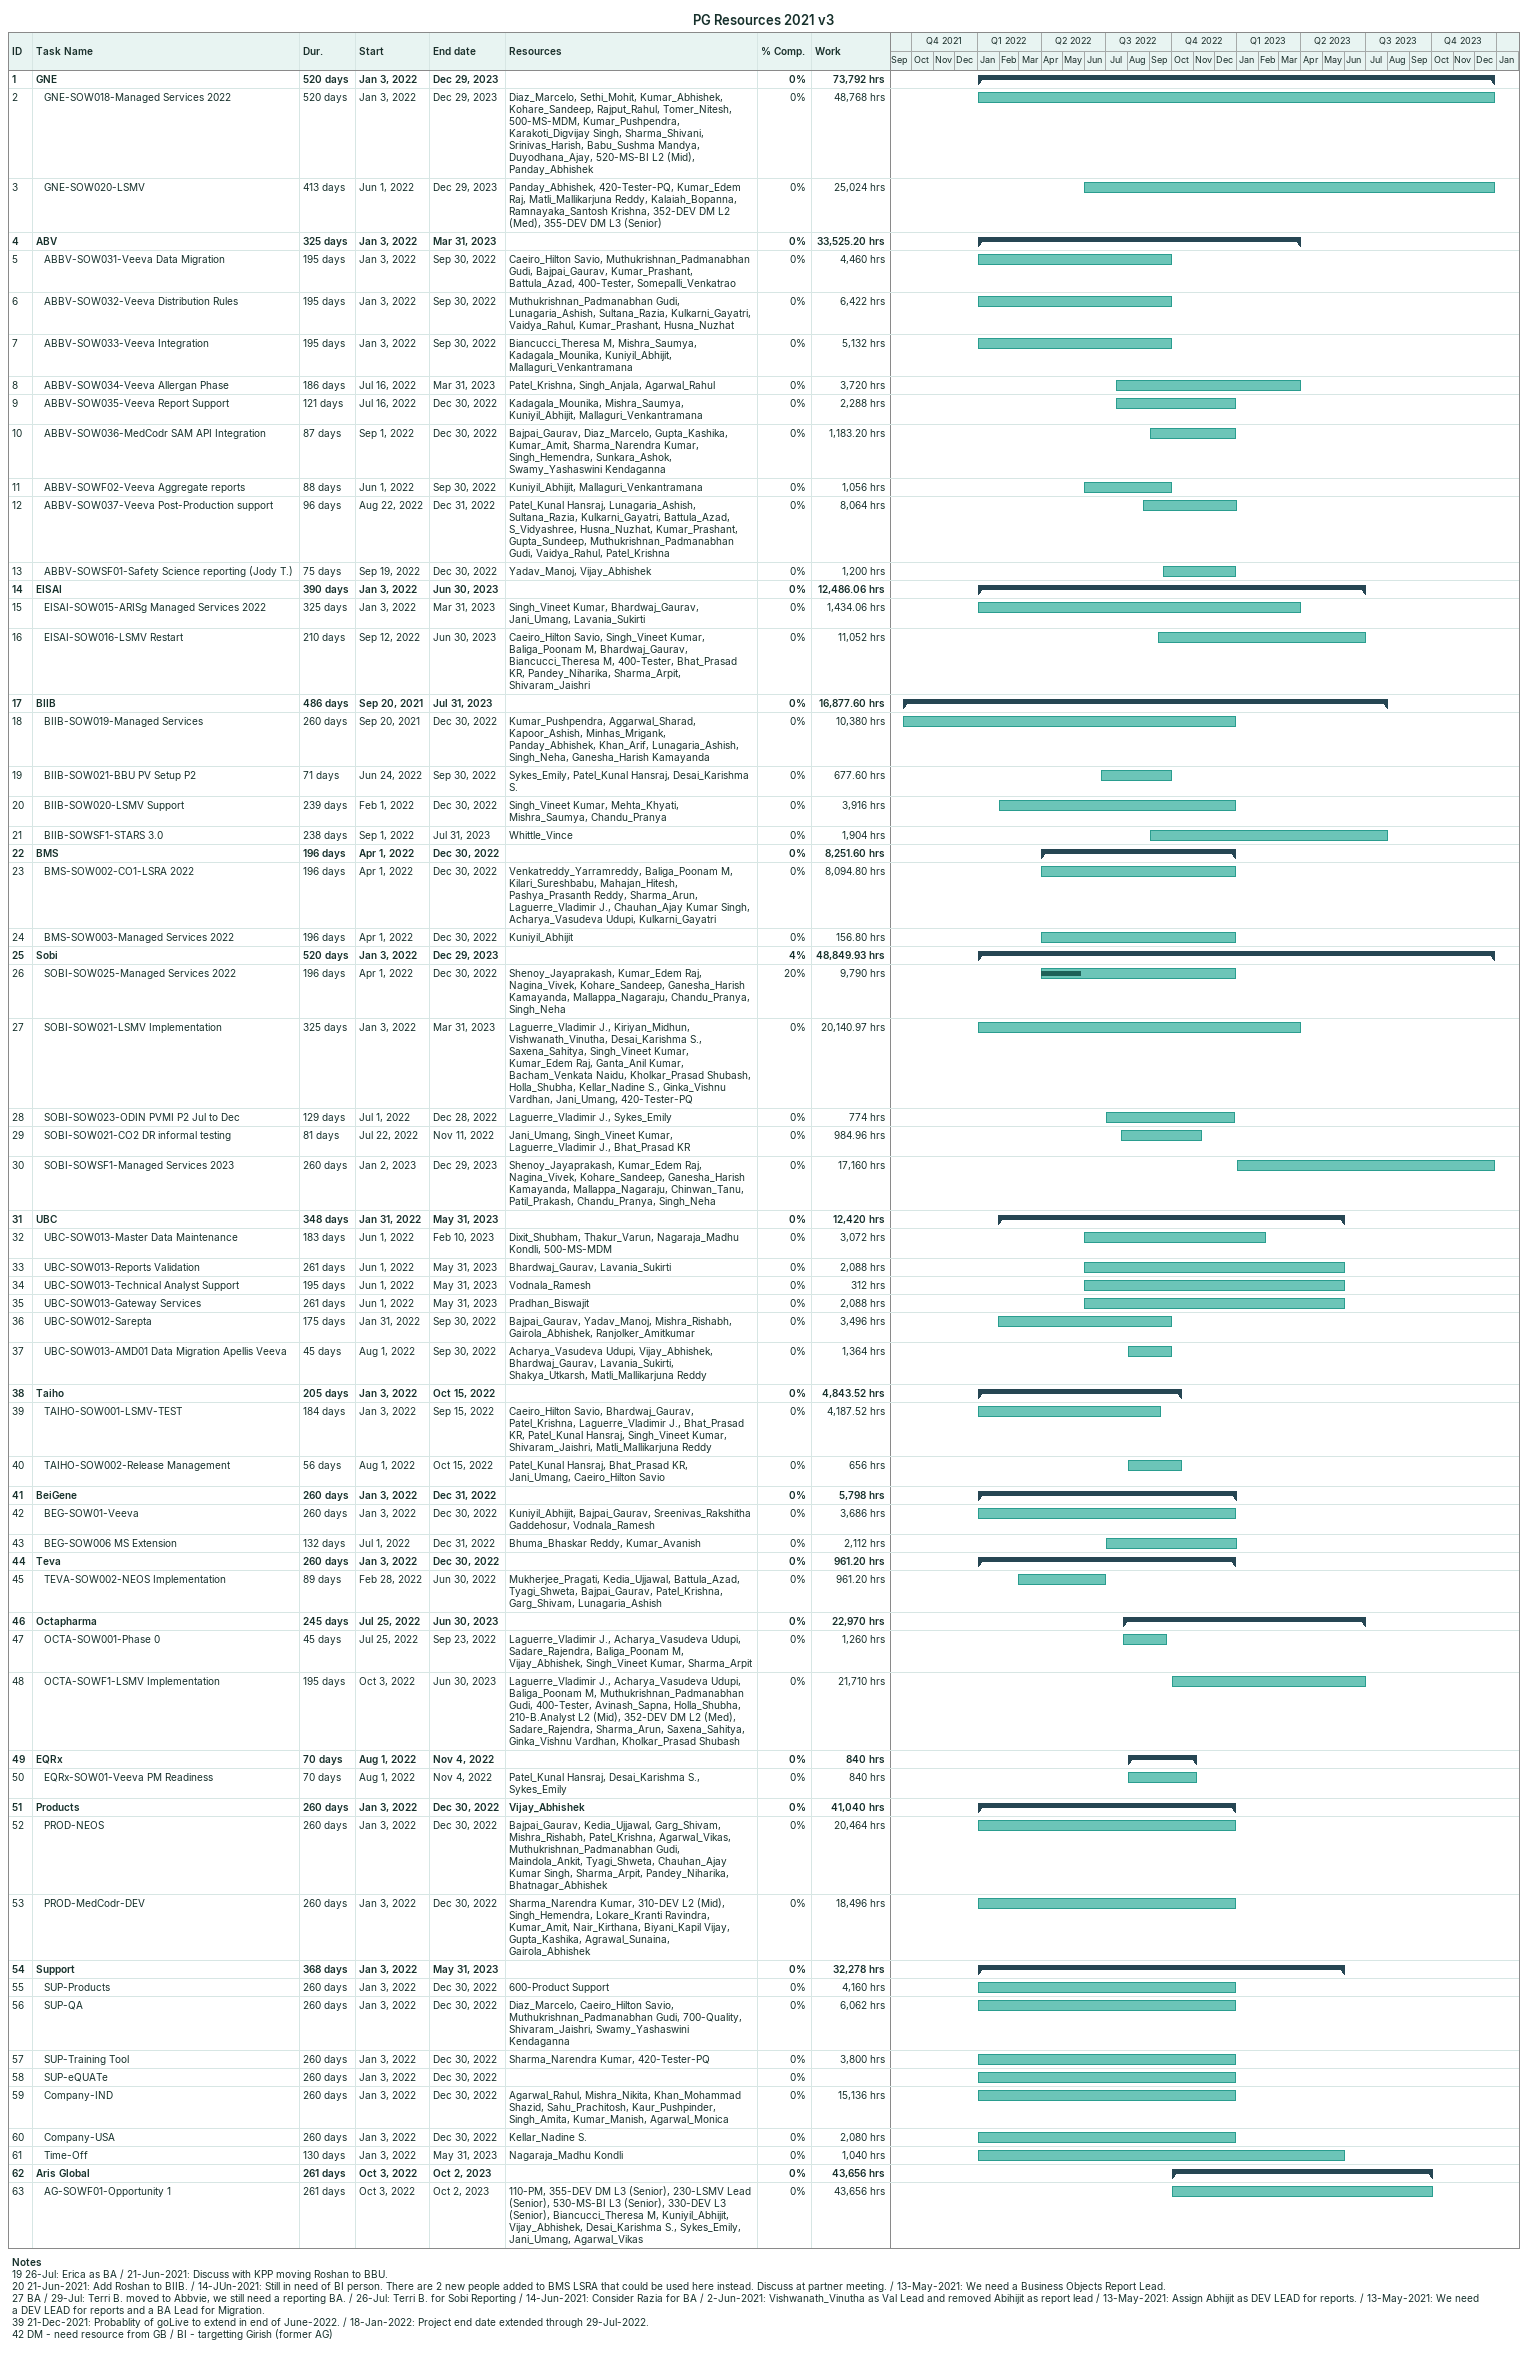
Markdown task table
PG Resources 2021 v3

| ID | Level | Task | Duration | Start | Finish | Resources | % complete | Work (h) |
|---|---|---|---|---|---|---|---|---|
| 1 | 1 | **GNE** | 520d | 2022-01-03 | 2023-12-29 |  | 0 | 73792 |
| 2 | 2 | GNE-SOW018-Managed Services 2022 | 520d | 2022-01-03 | 2023-12-29 | Diaz_Marcelo, Sethi_Mohit, Kumar_Abhishek, Kohare_Sandeep, Rajput_Rahul, Tomer_Nitesh, 500-MS-MDM, Kumar_Pushpendra, Karakoti_Digvijay Singh, Sharma_Shivani, Srinivas_Harish, Babu_Sushma Mandya, Duyodhana_Ajay, 520-MS-BI L2 (Mid), Panday_Abhishek | 0 | 48768 |
| 3 | 2 | GNE-SOW020-LSMV | 413d | 2022-06-01 | 2023-12-29 | Panday_Abhishek, 420-Tester-PQ, Kumar_Edem Raj, Matli_Mallikarjuna Reddy, Kalaiah_Bopanna, Ramnayaka_Santosh Krishna, 352-DEV DM L2 (Med), 355-DEV DM L3 (Senior) | 0 | 25024 |
| 4 | 1 | **ABV** | 325d | 2022-01-03 | 2023-03-31 |  | 0 | 33525.20 |
| 5 | 2 | ABBV-SOW031-Veeva Data Migration | 195d | 2022-01-03 | 2022-09-30 | Caeiro_Hilton Savio, Muthukrishnan_Padmanabhan Gudi, Bajpai_Gaurav, Kumar_Prashant, Battula_Azad, 400-Tester, Somepalli_Venkatrao | 0 | 4460 |
| 6 | 2 | ABBV-SOW032-Veeva Distribution Rules | 195d | 2022-01-03 | 2022-09-30 | Muthukrishnan_Padmanabhan Gudi, Lunagaria_Ashish, Sultana_Razia, Kulkarni_Gayatri, Vaidya_Rahul, Kumar_Prashant, Husna_Nuzhat | 0 | 6422 |
| 7 | 2 | ABBV-SOW033-Veeva Integration | 195d | 2022-01-03 | 2022-09-30 | Biancucci_Theresa M, Mishra_Saumya, Kadagala_Mounika, Kuniyil_Abhijit, Mallaguri_Venkantramana | 0 | 5132 |
| 8 | 2 | ABBV-SOW034-Veeva Allergan Phase | 186d | 2022-07-16 | 2023-03-31 | Patel_Krishna, Singh_Anjala, Agarwal_Rahul | 0 | 3720 |
| 9 | 2 | ABBV-SOW035-Veeva Report Support | 121d | 2022-07-16 | 2022-12-30 | Kadagala_Mounika, Mishra_Saumya, Kuniyil_Abhijit, Mallaguri_Venkantramana | 0 | 2288 |
| 10 | 2 | ABBV-SOW036-MedCodr SAM API Integration | 87d | 2022-09-01 | 2022-12-30 | Bajpai_Gaurav, Diaz_Marcelo, Gupta_Kashika, Kumar_Amit, Sharma_Narendra Kumar, Singh_Hemendra, Sunkara_Ashok, Swamy_Yashaswini Kendaganna | 0 | 1183.20 |
| 11 | 2 | ABBV-SOWF02-Veeva Aggregate reports | 88d | 2022-06-01 | 2022-09-30 | Kuniyil_Abhijit, Mallaguri_Venkantramana | 0 | 1056 |
| 12 | 2 | ABBV-SOW037-Veeva Post-Production support | 96d | 2022-08-22 | 2022-12-31 | Patel_Kunal Hansraj, Lunagaria_Ashish, Sultana_Razia, Kulkarni_Gayatri, Battula_Azad, S_Vidyashree, Husna_Nuzhat, Kumar_Prashant, Gupta_Sundeep, Muthukrishnan_Padmanabhan Gudi, Vaidya_Rahul, Patel_Krishna | 0 | 8064 |
| 13 | 2 | ABBV-SOWSF01-Safety Science reporting (Jody T.) | 75d | 2022-09-19 | 2022-12-30 | Yadav_Manoj, Vijay_Abhishek | 0 | 1200 |
| 14 | 1 | **EISAI** | 390d | 2022-01-03 | 2023-06-30 |  | 0 | 12486.06 |
| 15 | 2 | EISAI-SOW015-ARISg Managed Services 2022 | 325d | 2022-01-03 | 2023-03-31 | Singh_Vineet Kumar, Bhardwaj_Gaurav, Jani_Umang, Lavania_Sukirti | 0 | 1434.06 |
| 16 | 2 | EISAI-SOW016-LSMV Restart | 210d | 2022-09-12 | 2023-06-30 | Caeiro_Hilton Savio, Singh_Vineet Kumar, Baliga_Poonam M, Bhardwaj_Gaurav, Biancucci_Theresa M, 400-Tester, Bhat_Prasad KR, Pandey_Niharika, Sharma_Arpit, Shivaram_Jaishri | 0 | 11052 |
| 17 | 1 | **BIIB** | 486d | 2021-09-20 | 2023-07-31 |  | 0 | 16877.60 |
| 18 | 2 | BIIB-SOW019-Managed Services | 260d | 2021-09-20 | 2022-12-30 | Kumar_Pushpendra, Aggarwal_Sharad, Kapoor_Ashish, Minhas_Mrigank, Panday_Abhishek, Khan_Arif, Lunagaria_Ashish, Singh_Neha, Ganesha_Harish Kamayanda | 0 | 10380 |
| 19 | 2 | BIIB-SOW021-BBU PV Setup P2 | 71d | 2022-06-24 | 2022-09-30 | Sykes_Emily, Patel_Kunal Hansraj, Desai_Karishma S. | 0 | 677.60 |
| 20 | 2 | BIIB-SOW020-LSMV Support | 239d | 2022-02-01 | 2022-12-30 | Singh_Vineet Kumar, Mehta_Khyati, Mishra_Saumya, Chandu_Pranya | 0 | 3916 |
| 21 | 2 | BIIB-SOWSF1-STARS 3.0 | 238d | 2022-09-01 | 2023-07-31 | Whittle_Vince | 0 | 1904 |
| 22 | 1 | **BMS** | 196d | 2022-04-01 | 2022-12-30 |  | 0 | 8251.60 |
| 23 | 2 | BMS-SOW002-CO1-LSRA 2022 | 196d | 2022-04-01 | 2022-12-30 | Venkatreddy_Yarramreddy, Baliga_Poonam M, Kilari_Sureshbabu, Mahajan_Hitesh, Pashya_Prasanth Reddy, Sharma_Arun, Laguerre_Vladimir J., Chauhan_Ajay Kumar Singh, Acharya_Vasudeva Udupi, Kulkarni_Gayatri | 0 | 8094.80 |
| 24 | 2 | BMS-SOW003-Managed Services 2022 | 196d | 2022-04-01 | 2022-12-30 | Kuniyil_Abhijit | 0 | 156.80 |
| 25 | 1 | **Sobi** | 520d | 2022-01-03 | 2023-12-29 |  | 4 | 48849.93 |
| 26 | 2 | SOBI-SOW025-Managed Services 2022 | 196d | 2022-04-01 | 2022-12-30 | Shenoy_Jayaprakash, Kumar_Edem Raj, Nagina_Vivek, Kohare_Sandeep, Ganesha_Harish Kamayanda, Mallappa_Nagaraju, Chandu_Pranya, Singh_Neha | 20 | 9790 |
| 27 | 2 | SOBI-SOW021-LSMV Implementation | 325d | 2022-01-03 | 2023-03-31 | Laguerre_Vladimir J., Kiriyan_Midhun, Vishwanath_Vinutha, Desai_Karishma S., Saxena_Sahitya, Singh_Vineet Kumar, Kumar_Edem Raj, Ganta_Anil Kumar, Bacham_Venkata Naidu, Kholkar_Prasad Shubash, Holla_Shubha, Kellar_Nadine S., Ginka_Vishnu Vardhan, Jani_Umang, 420-Tester-PQ | 0 | 20140.97 |
| 28 | 2 | SOBI-SOW023-ODIN PVMI P2 Jul to Dec | 129d | 2022-07-01 | 2022-12-28 | Laguerre_Vladimir J., Sykes_Emily | 0 | 774 |
| 29 | 2 | SOBI-SOW021-CO2 DR informal testing | 81d | 2022-07-22 | 2022-11-11 | Jani_Umang, Singh_Vineet Kumar, Laguerre_Vladimir J., Bhat_Prasad KR | 0 | 984.96 |
| 30 | 2 | SOBI-SOWSF1-Managed Services 2023 | 260d | 2023-01-02 | 2023-12-29 | Shenoy_Jayaprakash, Kumar_Edem Raj, Nagina_Vivek, Kohare_Sandeep, Ganesha_Harish Kamayanda, Mallappa_Nagaraju, Chinwan_Tanu, Patil_Prakash, Chandu_Pranya, Singh_Neha | 0 | 17160 |
| 31 | 1 | **UBC** | 348d | 2022-01-31 | 2023-05-31 |  | 0 | 12420 |
| 32 | 2 | UBC-SOW013-Master Data Maintenance | 183d | 2022-06-01 | 2023-02-10 | Dixit_Shubham, Thakur_Varun, Nagaraja_Madhu Kondli, 500-MS-MDM | 0 | 3072 |
| 33 | 2 | UBC-SOW013-Reports Validation | 261d | 2022-06-01 | 2023-05-31 | Bhardwaj_Gaurav, Lavania_Sukirti | 0 | 2088 |
| 34 | 2 | UBC-SOW013-Technical Analyst Support | 195d | 2022-06-01 | 2023-05-31 | Vodnala_Ramesh | 0 | 312 |
| 35 | 2 | UBC-SOW013-Gateway Services | 261d | 2022-06-01 | 2023-05-31 | Pradhan_Biswajit | 0 | 2088 |
| 36 | 2 | UBC-SOW012-Sarepta | 175d | 2022-01-31 | 2022-09-30 | Bajpai_Gaurav, Yadav_Manoj, Mishra_Rishabh, Gairola_Abhishek, Ranjolker_Amitkumar | 0 | 3496 |
| 37 | 2 | UBC-SOW013-AMD01 Data Migration Apellis Veeva | 45d | 2022-08-01 | 2022-09-30 | Acharya_Vasudeva Udupi, Vijay_Abhishek, Bhardwaj_Gaurav, Lavania_Sukirti, Shakya_Utkarsh, Matli_Mallikarjuna Reddy | 0 | 1364 |
| 38 | 1 | **Taiho** | 205d | 2022-01-03 | 2022-10-15 |  | 0 | 4843.52 |
| 39 | 2 | TAIHO-SOW001-LSMV-TEST | 184d | 2022-01-03 | 2022-09-15 | Caeiro_Hilton Savio, Bhardwaj_Gaurav, Patel_Krishna, Laguerre_Vladimir J., Bhat_Prasad KR, Patel_Kunal Hansraj, Singh_Vineet Kumar, Shivaram_Jaishri, Matli_Mallikarjuna Reddy | 0 | 4187.52 |
| 40 | 2 | TAIHO-SOW002-Release Management | 56d | 2022-08-01 | 2022-10-15 | Patel_Kunal Hansraj, Bhat_Prasad KR, Jani_Umang, Caeiro_Hilton Savio | 0 | 656 |
| 41 | 1 | **BeiGene** | 260d | 2022-01-03 | 2022-12-31 |  | 0 | 5798 |
| 42 | 2 | BEG-SOW01-Veeva | 260d | 2022-01-03 | 2022-12-30 | Kuniyil_Abhijit, Bajpai_Gaurav, Sreenivas_Rakshitha Gaddehosur, Vodnala_Ramesh | 0 | 3686 |
| 43 | 2 | BEG-SOW006 MS Extension | 132d | 2022-07-01 | 2022-12-31 | Bhuma_Bhaskar Reddy, Kumar_Avanish | 0 | 2112 |
| 44 | 1 | **Teva** | 260d | 2022-01-03 | 2022-12-30 |  | 0 | 961.20 |
| 45 | 2 | TEVA-SOW002-NEOS Implementation | 89d | 2022-02-28 | 2022-06-30 | Mukherjee_Pragati, Kedia_Ujjawal, Battula_Azad, Tyagi_Shweta, Bajpai_Gaurav, Patel_Krishna, Garg_Shivam, Lunagaria_Ashish | 0 | 961.20 |
| 46 | 1 | **Octapharma** | 245d | 2022-07-25 | 2023-06-30 |  | 0 | 22970 |
| 47 | 2 | OCTA-SOW001-Phase 0 | 45d | 2022-07-25 | 2022-09-23 | Laguerre_Vladimir J., Acharya_Vasudeva Udupi, Sadare_Rajendra, Baliga_Poonam M, Vijay_Abhishek, Singh_Vineet Kumar, Sharma_Arpit | 0 | 1260 |
| 48 | 2 | OCTA-SOWF1-LSMV Implementation | 195d | 2022-10-03 | 2023-06-30 | Laguerre_Vladimir J., Acharya_Vasudeva Udupi, Baliga_Poonam M, Muthukrishnan_Padmanabhan Gudi, 400-Tester, Avinash_Sapna, Holla_Shubha, 210-B.Analyst L2 (Mid), 352-DEV DM L2 (Med), Sadare_Rajendra, Sharma_Arun, Saxena_Sahitya, Ginka_Vishnu Vardhan, Kholkar_Prasad Shubash | 0 | 21710 |
| 49 | 1 | **EQRx** | 70d | 2022-08-01 | 2022-11-04 |  | 0 | 840 |
| 50 | 2 | EQRx-SOW01-Veeva PM Readiness | 70d | 2022-08-01 | 2022-11-04 | Patel_Kunal Hansraj, Desai_Karishma S., Sykes_Emily | 0 | 840 |
| 51 | 1 | **Products** | 260d | 2022-01-03 | 2022-12-30 | Vijay_Abhishek | 0 | 41040 |
| 52 | 2 | PROD-NEOS | 260d | 2022-01-03 | 2022-12-30 | Bajpai_Gaurav, Kedia_Ujjawal, Garg_Shivam, Mishra_Rishabh, Patel_Krishna, Agarwal_Vikas, Muthukrishnan_Padmanabhan Gudi, Maindola_Ankit, Tyagi_Shweta, Chauhan_Ajay Kumar Singh, Sharma_Arpit, Pandey_Niharika, Bhatnagar_Abhishek | 0 | 20464 |
| 53 | 2 | PROD-MedCodr-DEV | 260d | 2022-01-03 | 2022-12-30 | Sharma_Narendra Kumar, 310-DEV L2 (Mid), Singh_Hemendra, Lokare_Kranti Ravindra, Kumar_Amit, Nair_Kirthana, Biyani_Kapil Vijay, Gupta_Kashika, Agrawal_Sunaina, Gairola_Abhishek | 0 | 18496 |
| 54 | 1 | **Support** | 368d | 2022-01-03 | 2023-05-31 |  | 0 | 32278 |
| 55 | 2 | SUP-Products | 260d | 2022-01-03 | 2022-12-30 | 600-Product Support | 0 | 4160 |
| 56 | 2 | SUP-QA | 260d | 2022-01-03 | 2022-12-30 | Diaz_Marcelo, Caeiro_Hilton Savio, Muthukrishnan_Padmanabhan Gudi, 700-Quality, Shivaram_Jaishri, Swamy_Yashaswini Kendaganna | 0 | 6062 |
| 57 | 2 | SUP-Training Tool | 260d | 2022-01-03 | 2022-12-30 | Sharma_Narendra Kumar, 420-Tester-PQ | 0 | 3800 |
| 58 | 2 | SUP-eQUATe | 260d | 2022-01-03 | 2022-12-30 |  | 0 |  |
| 59 | 2 | Company-IND | 260d | 2022-01-03 | 2022-12-30 | Agarwal_Rahul, Mishra_Nikita, Khan_Mohammad Shazid, Sahu_Prachitosh, Kaur_Pushpinder, Singh_Amita, Kumar_Manish, Agarwal_Monica | 0 | 15136 |
| 60 | 2 | Company-USA | 260d | 2022-01-03 | 2022-12-30 | Kellar_Nadine S. | 0 | 2080 |
| 61 | 2 | Time-Off | 130d | 2022-01-03 | 2023-05-31 | Nagaraja_Madhu Kondli | 0 | 1040 |
| 62 | 1 | **Aris Global** | 261d | 2022-10-03 | 2023-10-02 |  | 0 | 43656 |
| 63 | 2 | AG-SOWF01-Opportunity 1 | 261d | 2022-10-03 | 2023-10-02 | 110-PM, 355-DEV DM L3 (Senior), 230-LSMV Lead (Senior), 530-MS-BI L3 (Senior), 330-DEV L3 (Senior), Biancucci_Theresa M, Kuniyil_Abhijit, Vijay_Abhishek, Desai_Karishma S., Sykes_Emily, Jani_Umang, Agarwal_Vikas | 0 | 43656 |

Notes
- 19: 26-Jul: Erica as BA / 21-Jun-2021: Discuss with KPP moving Roshan to BBU.
- 20: 21-Jun-2021: Add Roshan to BIIB. / 14-JUn-2021: Still in need of BI person. There are 2 new people added to BMS LSRA that could be used here instead. Discuss at partner meeting. / 13-May-2021: We need a Business Objects Report Lead.
- 27: BA / 29-Jul: Terri B. moved to Abbvie, we still need a reporting BA. / 26-Jul: Terri B. for Sobi Reporting / 14-Jun-2021: Consider Razia for BA / 2-Jun-2021: Vishwanath_Vinutha as Val Lead and removed Abihijit as report lead / 13-May-2021: Assign Abhijit as DEV LEAD for reports. / 13-May-2021: We need a DEV LEAD for reports and a BA Lead for Migration.
- 39: 21-Dec-2021: Probablity of goLive to extend in end of June-2022. / 18-Jan-2022: Project end date extended through 29-Jul-2022.
- 42: DM - need resource from GB / BI - targetting Girish (former AG)
